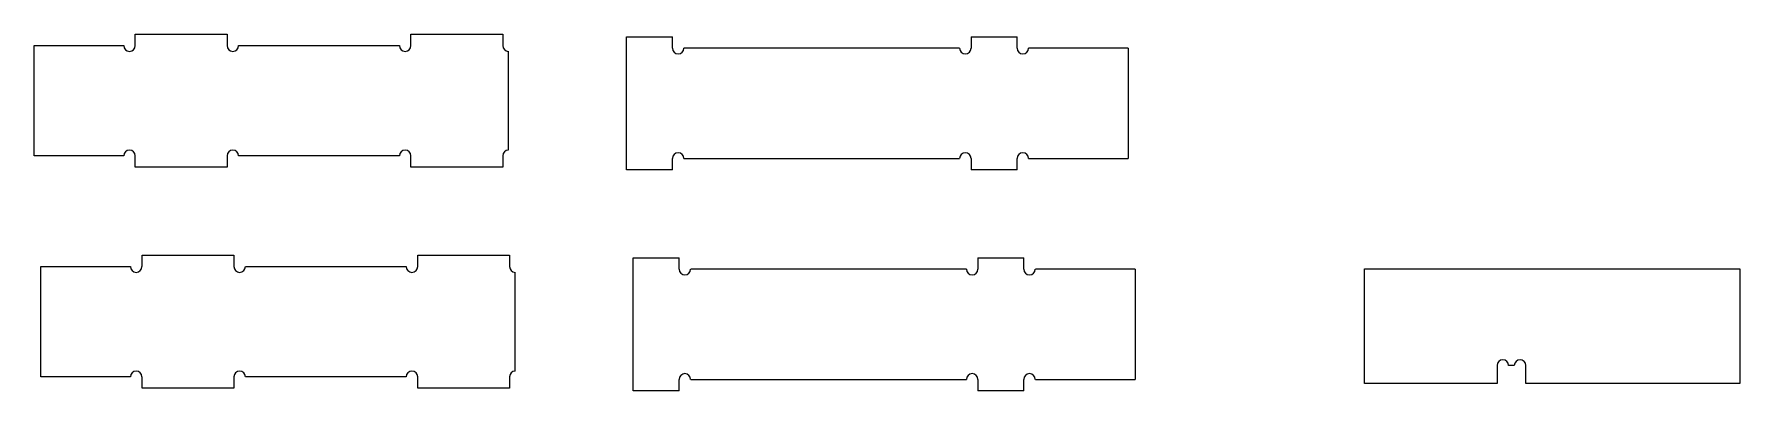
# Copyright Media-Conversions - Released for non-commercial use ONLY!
# Model space of a CAD drawing. Header units: inches. Extents: x 1.6 to 20.2, y 9.6 to 13.5.
import ezdxf

# ---------------------------------------------------------------- set-up
doc = ezdxf.new("R2010")
doc.units = ezdxf.units.IN
doc.header["$MEASUREMENT"] = 0
doc.layers.add('VISIBLE', color=7, linetype='Continuous', lineweight=0)

msp = doc.modelspace()

# ---------------------------------------------------------------- linework, layer by layer
at = {"layer": 'VISIBLE'}
for p, q in [((1.607, 12.188), (1.607, 13.388)), ((1.607, 13.388), (2.582, 13.388)), ((2.707, 13.513), (3.707, 13.513)), ((2.707, 13.388), (2.707, 13.513)), ((3.707, 13.513), (3.707, 13.388)), ((3.832, 13.388), (5.582, 13.388)), ((5.707, 13.388), (5.707, 13.513)), ((5.707, 13.513), (6.707, 13.513)), ((6.707, 13.513), (6.707, 13.388)), ((8.052, 13.485), (8.552, 13.485)), ((8.052, 12.035), (8.052, 13.485)), ((8.552, 13.36), (8.552, 13.485)), ((11.802, 13.485), (11.802, 13.36)), ((11.802, 13.485), (12.302, 13.485)), ((12.302, 13.36), (12.302, 13.485)), ((6.767, 12.251), (6.767, 13.326)), ((11.677, 13.36), (8.677, 13.36)), ((13.512, 13.36), (12.427, 13.36)), ((13.512, 13.36), (13.512, 12.16)), ((2.582, 12.188), (1.607, 12.188)), ((2.707, 12.063), (2.707, 12.188)), ((3.707, 12.188), (3.707, 12.063)), ((5.582, 12.188), (3.832, 12.188)), ((5.707, 12.063), (5.707, 12.188)), ((6.707, 12.188), (6.707, 12.063)), ((8.552, 12.035), (8.552, 12.16)), ((8.677, 12.16), (11.677, 12.16)), ((11.802, 12.16), (11.802, 12.035)), ((12.302, 12.035), (12.302, 12.16)), ((12.427, 12.16), (13.512, 12.16)), ((3.707, 12.063), (2.707, 12.063)), ((6.707, 12.063), (5.707, 12.063)), ((8.552, 12.035), (8.052, 12.035)), ((12.302, 12.035), (11.802, 12.035)), ((1.681, 9.782), (1.681, 10.982)), ((1.681, 10.982), (2.656, 10.982)), ((2.781, 11.107), (3.781, 11.107)), ((2.781, 10.982), (2.781, 11.107)), ((3.781, 11.107), (3.781, 10.982)), ((3.906, 10.982), (5.656, 10.982)), ((5.781, 10.982), (5.781, 11.107)), ((5.781, 11.107), (6.781, 11.107)), ((6.781, 11.107), (6.781, 10.982)), ((8.126, 11.079), (8.626, 11.079)), ((8.126, 9.629), (8.126, 11.079)), ((8.626, 10.954), (8.626, 11.079)), ((11.751, 10.954), (8.751, 10.954)), ((11.876, 11.079), (11.876, 10.954)), ((11.876, 11.079), (12.376, 11.079)), ((12.376, 10.954), (12.376, 11.079)), ((13.586, 10.954), (12.501, 10.954)), ((13.586, 10.954), (13.586, 9.754)), ((16.083, 10.959), (20.167, 10.959)), ((16.083, 9.709), (16.083, 10.959)), ((20.167, 10.959), (20.167, 9.709)), ((6.841, 9.845), (6.841, 10.92)), ((17.525, 9.905), (17.525, 9.709)), ((17.712, 9.905), (17.65, 9.905)), ((17.837, 9.709), (17.837, 9.905)), ((2.656, 9.782), (1.681, 9.782)), ((2.781, 9.657), (2.781, 9.782)), ((3.781, 9.657), (2.781, 9.657)), ((3.781, 9.782), (3.781, 9.657)), ((5.656, 9.782), (3.906, 9.782)), ((5.781, 9.657), (5.781, 9.782)), ((6.781, 9.657), (5.781, 9.657)), ((6.781, 9.782), (6.781, 9.657)), ((8.626, 9.629), (8.626, 9.754)), ((8.751, 9.754), (11.751, 9.754)), ((11.876, 9.754), (11.876, 9.629)), ((12.376, 9.629), (12.376, 9.754)), ((12.501, 9.754), (13.586, 9.754)), ((17.525, 9.709), (16.083, 9.709)), ((20.167, 9.709), (17.837, 9.709)), ((8.626, 9.629), (8.126, 9.629)), ((12.376, 9.629), (11.876, 9.629))]:
    msp.add_line(p, q, dxfattribs=at)
for centre, start, end in [((2.644, 13.388), 180, 0), ((3.769, 13.388), 180, 0), ((5.644, 13.388), 180, 0), ((6.769, 13.388), 180, 267.7074), ((8.614, 13.36), 180, 0), ((11.739, 13.36), 180, 0), ((12.364, 13.36), 180, 0), ((2.644, 12.188), 0, 180), ((3.769, 12.188), 0, 180), ((5.644, 12.188), 0, 180), ((6.769, 12.188), 92.2926, 180), ((8.614, 12.16), 0, 180), ((11.739, 12.16), 0, 180), ((12.364, 12.16), 0, 180), ((2.718, 10.982), 180, 0), ((3.843, 10.982), 180, 0), ((5.718, 10.982), 180, 0), ((6.843, 10.982), 180, 267.7074), ((8.688, 10.954), 180, 0), ((11.813, 10.954), 180, 0), ((12.438, 10.954), 180, 0), ((2.718, 9.782), 0, 180), ((3.843, 9.782), 0, 180), ((5.718, 9.782), 0, 180), ((6.843, 9.782), 92.2926, 180), ((17.587, 9.905), 0, 180), ((17.775, 9.905), 0, 180), ((8.688, 9.754), 0, 180), ((11.813, 9.754), 0, 180), ((12.438, 9.754), 0, 180)]:
    msp.add_arc(centre, 0.0625, start, end, dxfattribs=at)

doc.saveas('drawing.dxf')
